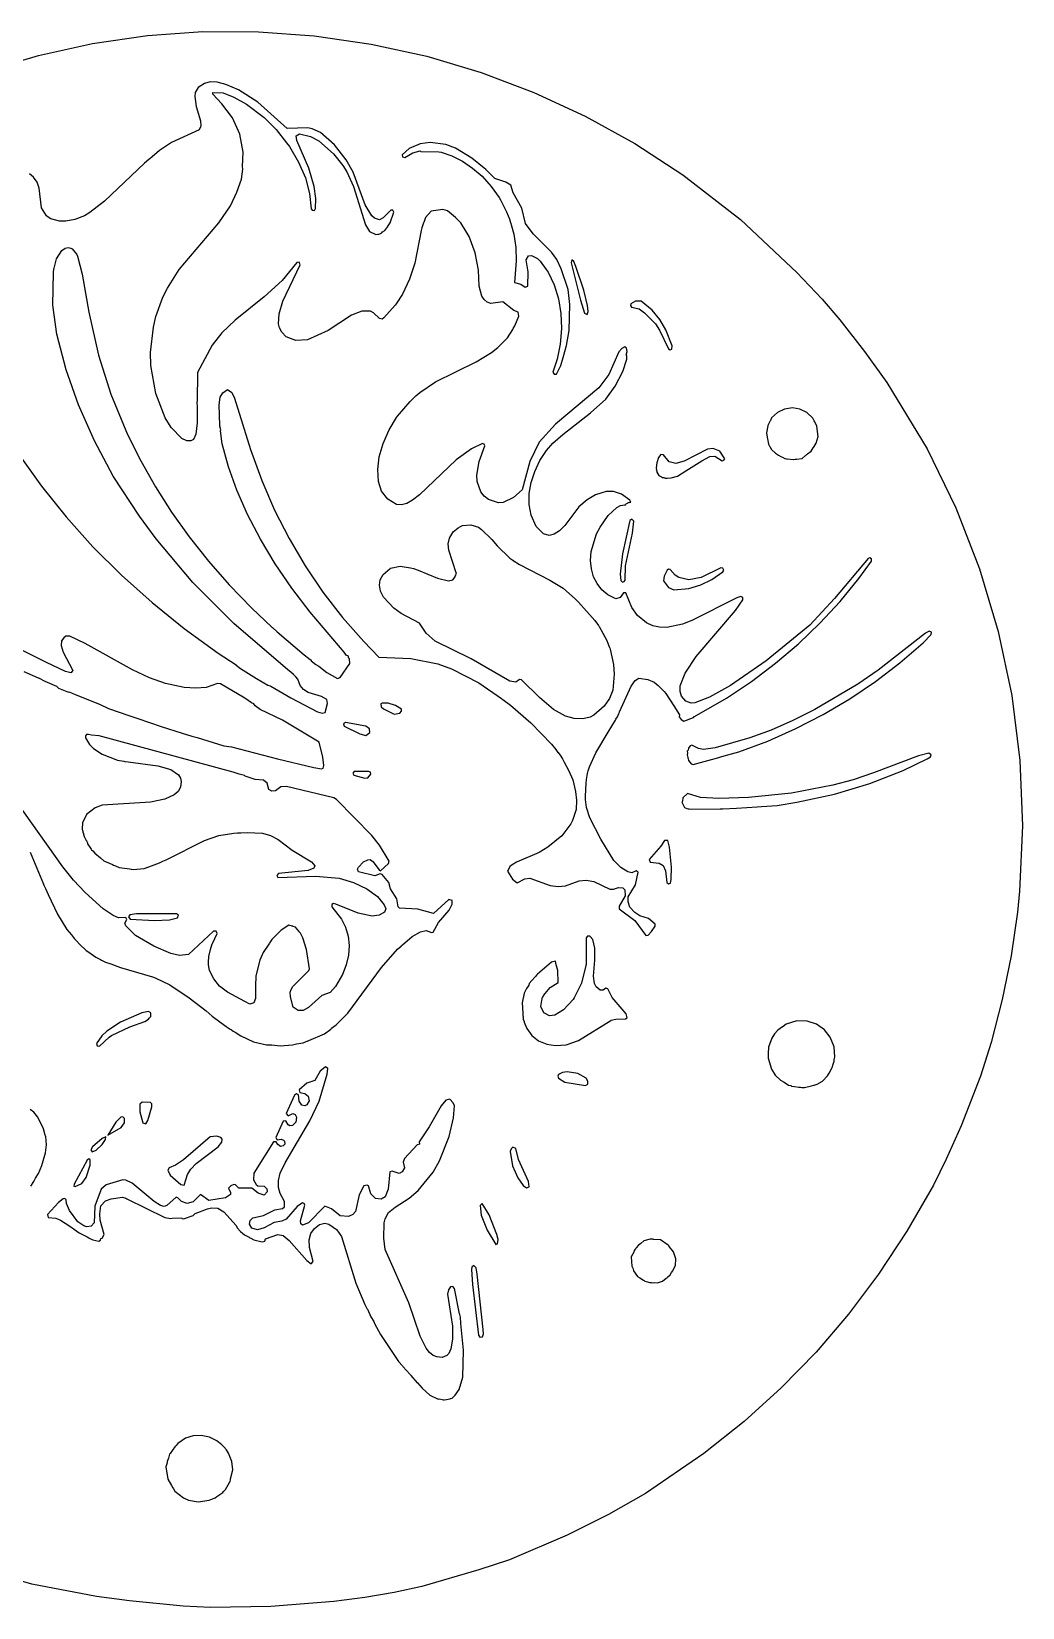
# Model space of a CAD drawing. Header units: millimetres. Extents: x 8 to 291, y 11 to 293.
# Drawn here: x 113.7 to 291.3, y 10.8 to 293.1 of the extents above; entities that cross this region are included whole.
import ezdxf

# ---------------------------------------------------------------- set-up
doc = ezdxf.new("R2010")
doc.units = ezdxf.units.MM
doc.layers.add('CUT', color=7, linetype='CONTINUOUS')

msp = doc.modelspace()

# ---------------------------------------------------------------- linework, layer by layer
at = {"layer": 'CUT'}
for points in [[(105.3054, 285.8809), (114.9644, 288.7508), (124.6911, 290.8986), (134.5069, 292.3459), (144.4164, 293.0548), (154.3876, 293.0252), (164.3885, 292.2877), (174.604, 290.8117), (184.5436, 288.6279), (194.2957, 285.727), (203.7425, 282.1564), (212.9117, 277.9092), (221.8101, 272.9997), (230.4498, 267.384), (240.7842, 259.4169), (250.8662, 249.8882), (255.3962, 245.1423), (258.5668, 241.448), (262.9958, 235.7579), (266.965, 230.2194), (274.1722, 218.3277), (279.3408, 207.7412), (283.5752, 196.8175), (286.9302, 185.6182), (289.3374, 174.1379), (290.7823, 162.5064), (291.2732, 150.8119), (290.7514, 139.0882), (290.3803, 135.3426), (289.2417, 127.559), (287.6436, 119.6914), (285.6747, 111.9997), (283.7663, 105.9968), (280.2589, 97.0732), (277.6099, 91.0977), (275.3049, 86.4569), (270.5699, 78.2468), (265.4795, 70.5341), (260.0789, 63.3538), (254.2946, 56.5837), (248.0597, 50.1638), (241.3827, 44.1647), (234.1832, 38.4429), (223.722, 31.2443), (217.0864, 27.4964), (209.695, 23.8006), (199.35, 19.3678), (193.8746, 17.5839), (183.6853, 14.6295), (178.7286, 13.5524), (173.4378, 12.6606), (167.8997, 11.9224), (156.5921, 11.0006), (145.8243, 10.8463), (140.9283, 11.0923), (131.2672, 12.0149), (125.3936, 12.8144), (113.8076, 15.0334), (107.9596, 16.665)], [(111.9482, 216.6738), (115.5018, 211.6491), (119.949, 206.1277), (124.7489, 200.8047), (129.8721, 195.7129), (135.3343, 190.8039), (141.1014, 186.1723), (147.1608, 181.7655), (150.3898, 179.6697), (150.4302, 179.5586), (151.1676, 178.9748), (154.0251, 177.1927), (156.0838, 176.0251), (156.4767, 175.9023), (156.5951, 175.8359), (160.2174, 173.716), (164.9851, 171.2231), (165.7832, 170.9826), (166.3252, 171.1272), (166.7553, 172.6942), (166.621, 173.4567), (165.7033, 173.9905), (163.3318, 174.7014), (162.4536, 175.2582), (161.8614, 175.9243), (161.4693, 177.1054), (161.1169, 177.4928), (161.1138, 177.517), (160.9881, 177.6344), (160.8802, 177.753), (160.6617, 177.9395), (160.2117, 178.3601), (159.6837, 178.7742), (149.9869, 187.0498), (142.6183, 194.4186), (136.0635, 202.2055), (133.0773, 206.2391), (128.3985, 213.4435), (125.013, 219.7848), (122.1486, 226.1926), (119.9361, 232.4921), (118.2991, 238.885), (117.5902, 244.0323), (117.6759, 249.9133), (117.7608, 250.538), (117.7788, 250.6702), (117.7819, 250.6933), (117.7837, 250.7063), (118.2337, 252.3347), (119.1932, 253.8509), (119.7867, 254.2832), (120.2927, 254.3837), (120.7917, 254.2606), (120.9323, 254.1801), (121.0116, 254.1347), (121.0177, 254.1313), (121.8414, 253.1258), (121.9545, 252.8537), (122.7958, 249.6035), (123.9975, 242.8279), (125.7453, 235.1016), (127.9534, 228.1414), (130.9516, 220.9218), (133.3219, 216.1504), (135.9585, 211.522), (138.8302, 207.0006), (142.0002, 202.5685), (145.4362, 198.213), (149.1774, 193.9511), (153.1846, 189.791), (156.8095, 186.4106), (156.8797, 186.3426), (156.9112, 186.3158), (157.7317, 185.5507), (162.6017, 181.4157), (163.3802, 180.8186), (163.3973, 180.8041), (163.4307, 180.7799), (163.8138, 180.4861), (163.8268, 180.3882), (164.6564, 179.6815), (165.193, 179.4281), (166.6677, 178.297), (168.5394, 177.2123), (169.0467, 177.3673), (170.7445, 179.8949), (170.6989, 180.7255), (170.5583, 180.8923), (170.543, 181.2), (170.1292, 181.4016), (169.9871, 181.5703), (169.7559, 181.9359), (167.7061, 184.2776), (163.6573, 189.0831), (160.3759, 193.3765), (157.4185, 197.7497), (154.7701, 202.1523), (152.4599, 206.5558), (150.5377, 210.9274), (149.037, 215.1231), (147.9256, 219.2244), (147.6109, 221.5681), (147.6341, 221.715), (147.5035, 222.3677), (147.4887, 222.4782), (147.3629, 226.1956), (147.5183, 227.5507), (148.0442, 228.3825), (148.863, 228.9275), (149.6087, 228.423), (150.13, 227.4235), (152.9924, 218.1953), (154.9841, 212.6476), (157.2825, 207.344), (159.8882, 202.2534), (162.7686, 197.3494), (165.9562, 192.6585), (169.4657, 188.1329), (173.2574, 183.8214), (175.9524, 181.0122), (181.6929, 180.8084), (186.5116, 179.8263), (188.9658, 178.9458), (193.9049, 176.4123), (197.9432, 173.6091), (197.965, 173.593), (197.985, 173.5782), (198.1694, 173.4415), (199.5605, 172.4107), (203.1722, 169.269), (206.8836, 165.4337), (207.6539, 164.4637), (207.941, 164.0985), (208.0574, 163.9505), (208.0817, 163.9195), (208.5713, 163.2967), (208.7395, 163.0152), (208.8593, 162.7884), (208.9048, 162.7023), (209.1482, 162.2418), (209.9198, 160.7816), (210.7218, 159.0282), (211.213, 156.9622), (211.3626, 155.4054), (211.3151, 153.7169), (210.6607, 151.7547), (210.3707, 151.1735), (208.7591, 149.039), (206.2664, 147.0081), (204.7134, 146.0582), (200.6205, 144.2874), (200.3308, 144.1124), (200.1933, 144.0652), (200.162, 144.0105), (199.4771, 143.5968), (199.0403, 142.6992), (199.9205, 141.2377), (200.7206, 140.6021), (202.1463, 141.3107), (202.9957, 141.42), (206.6487, 140.1271), (208.0719, 139.9487), (209.3764, 140.073), (211.8443, 140.9804), (213.1272, 141.1139), (214.4607, 140.8185), (217.3668, 139.4539), (217.9852, 139.4683), (218.8819, 139.7936), (219.6943, 139.69), (220.0417, 139.3345), (220.1035, 138.2889), (219.0232, 136.4292), (218.997, 135.9543), (221.853, 133.8732), (223.8247, 131.1721), (224.1945, 131.2398), (224.7822, 131.8858), (225.4621, 132.8745), (225.4586, 133.2136), (224.29, 134.2223), (222.7357, 134.7224), (221.821, 135.2793), (220.9284, 136.2681), (220.6159, 137.2266), (220.6071, 138.1215), (221.9518, 140.2506), (222.3927, 142.5424), (222.036, 142.7797), (221.2747, 142.4175), (220.5998, 142.5814), (219.3333, 143.3591), (218.0346, 144.6031), (215.7542, 148.4558), (213.7859, 152.2688), (213.1801, 154.0892), (212.9958, 155.5398), (212.9644, 155.9745), (212.9644, 155.9863), (213.0479, 157.4097), (213.1055, 158.3923), (213.1068, 158.4151), (213.1464, 159.0903), (213.3249, 160.1763), (213.4816, 160.676), (213.719, 161.3929), (214.8668, 163.872), (217.2415, 167.8817), (218.3409, 169.7141), (218.4317, 169.8914), (218.7084, 170.3586), (218.9767, 170.9551), (219.0984, 171.1926), (219.0931, 171.214), (221.1698, 175.8313), (221.91, 176.8537), (222.5643, 177.2339), (224.1424, 177.0391), (225.31, 176.5474), (226.0266, 175.9741), (227.085, 174.8726), (227.3803, 174.5288), (228.8199, 172.3111), (229.8241, 170.6646), (229.7653, 170.3408), (230.1032, 169.8799), (230.5949, 169.5419), (232.3155, 170.2178), (232.4464, 170.3768), (232.5437, 170.4136), (238.2471, 173.6775), (242.754, 176.6812), (247.047, 179.9307), (251.124, 183.3938), (254.9726, 187.0885), (258.5887, 191.0119), (261.9615, 195.0912), (264.2074, 198.2044), (264.2437, 198.5987), (263.9534, 198.8168), (263.6094, 198.7007), (257.6111, 191.5002), (253.1657, 186.7774), (245.3827, 180.3477), (238.9767, 175.9736), (235.2003, 173.8686), (232.6029, 172.8396), (231.9296, 172.7788), (230.9536, 173.1289), (230.197, 174.0489), (229.925, 174.8766), (229.9658, 175.8771), (230.8506, 178.1699), (232.8027, 181.1099), (239.8653, 189.401), (241.1922, 191.2957), (241.1673, 191.7237), (240.8389, 191.8799), (240.1197, 191.6465), (232.0456, 187.5774), (230.3927, 186.9118), (227.5592, 186.3573), (226.2377, 186.3871), (225.0288, 186.6544), (223.9213, 187.1666), (222.3126, 188.4698), (221.3053, 189.8955), (220.2313, 192.5409), (219.7915, 192.5452), (219.2052, 191.718), (218.4352, 191.4569), (217.0037, 192.1572), (215.933, 193.0657), (215.0545, 194.196), (214.434, 195.4339), (214.0427, 196.8495), (213.8856, 198.3296), (214.0153, 199.9238), (214.9685, 203.0923), (215.6278, 204.3254), (217.0568, 206.3799), (218.5808, 207.8002), (219.2705, 208.1741), (219.945, 208.2813), (220.0824, 208.2268), (220.1366, 208.3036), (220.2136, 208.3926), (220.2989, 208.4737), (220.3918, 208.546), (220.4913, 208.6089), (220.5964, 208.6618), (220.7063, 208.704), (220.8197, 208.7354), (220.9357, 208.7554), (221.064, 208.7712), (221.1106, 208.7746), (220.9205, 209.1466), (219.4105, 210.2172), (217.9817, 210.6941), (216.7108, 210.6655), (214.7603, 210.0723), (213.2733, 209.1678), (211.7691, 207.9372), (209.2638, 204.6107), (208.3318, 203.6427), (207.3919, 203.0276), (206.4862, 202.7938), (205.4864, 203.113), (204.1669, 204.4448), (203.2396, 206.4545), (202.8902, 208.3333), (202.8863, 210.3026), (203.2298, 212.3023), (203.8948, 214.2897), (204.83, 216.2156), (206.0188, 218.0535), (207.1253, 219.3178), (208.9329, 220.8854), (213.9105, 224.7876), (216.6144, 227.2457), (218.2736, 229.5502), (219.6563, 232.1926), (220.3938, 234.3742), (220.3938, 235.0194), (220.2955, 235.1177), (220.4244, 235.7412), (220.3389, 236.3361), (220.0492, 236.5616), (219.5089, 236.3177), (218.9721, 235.669), (217.1565, 231.644), (215.3632, 229.2634), (207.6143, 222.7403), (204.7143, 219.5067), (203.0239, 216.04), (201.6304, 210.9745), (200.1148, 209.6234), (198.2309, 208.7092), (197.4157, 208.6333), (195.6271, 209.2671), (194.8437, 209.8522), (194.2221, 210.6348), (193.5538, 212.4649), (193.5142, 213.5843), (193.9473, 216.07), (194.9408, 218.8534), (194.8496, 219.1694), (194.5492, 219.3029), (192.556, 218.299), (189.8147, 216.3406), (183.2729, 210.1073), (182.0179, 209.1441), (180.9994, 208.5589), (179.995, 208.2943), (179.1261, 208.3766), (177.5643, 209.3138), (176.4684, 210.7499), (175.8795, 212.4968), (175.7566, 214.621), (176.035, 216.8712), (176.7306, 219.294), (177.8167, 221.7084), (179.1429, 223.9465), (179.3343, 224.2017), (181.568, 226.8223), (182.6002, 227.8157), (182.6118, 227.8269), (182.6119, 227.827), (183.2855, 228.412), (186.134, 230.349), (193.3854, 233.9133), (196.12, 235.6032), (197.2569, 236.4636), (199.0083, 238.215), (199.9608, 239.6898), (200.0165, 239.8754), (200.3442, 240.3418), (201.0584, 242.108), (200.9074, 242.7787), (200.1707, 243.1186), (198.1678, 244.6631), (196.0085, 244.3362), (195.3568, 244.5871), (194.8361, 245.0475), (194.4135, 245.6825), (193.9502, 247.4415), (193.8184, 250.2925), (193.248, 253.4439), (192.1614, 256.3527), (190.6264, 258.7696), (189.6823, 259.7799), (188.2447, 260.9487), (187.4094, 261.1665), (185.3142, 260.9148), (184.325, 259.7787), (184.0117, 258.8265), (183.9749, 258.8226), (183.6706, 257.9106), (183.6265, 257.656), (183.5405, 257.3947), (182.4062, 251.5984), (181.4695, 248.6963), (180.1758, 246.0473), (179.0584, 244.3072), (178.8902, 244.0817), (176.8796, 241.7951), (176.5811, 241.5187), (176.1074, 241.6781), (175.0324, 242.6994), (174.4964, 242.9592), (172.933, 242.9538), (171.0621, 242.257), (166.8719, 239.503), (163.1966, 237.8352), (161.1139, 237.6979), (159.3712, 238.3534), (158.5674, 239.2145), (158.1828, 239.9847), (157.9939, 240.7374), (158.0869, 242.5041), (158.7827, 244.7886), (161.8876, 251.298), (161.7151, 251.7602), (161.2547, 251.7097), (158.6505, 248.4435), (155.4217, 245.5532), (150.2231, 241.3688), (147.8399, 239.0752), (146.0782, 236.8854), (143.4565, 232.0008), (143.435, 226.8047), (143.3578, 226.6899), (143.4309, 225.8218), (143.4193, 223.007), (143.1907, 220.9339), (142.7396, 220.0018), (142.3106, 219.7306), (141.5954, 219.7377), (140.6804, 220.2002), (138.7541, 222.1559), (137.6905, 223.8997), (136.0378, 228.2484), (135.1337, 233.2388), (135.0462, 235.572), (135.5894, 240.0893), (136.0196, 241.9943), (137.2793, 245.4971), (138.0782, 247.1256), (140.1676, 250.4133), (147.2961, 258.7708), (149.3855, 261.8434), (150.5531, 264.3015), (151.352, 266.6367), (151.6285, 268.3881), (151.5679, 268.8729), (151.6653, 271.4538), (151.0516, 274.6443), (149.7439, 277.5806), (147.8231, 280.1303), (146.209, 281.8407), (146.2277, 282.1184), (148.0805, 282.0719), (150.013, 281.3211), (152.2547, 280.0619), (155.4425, 277.6811), (157.5422, 275.5013), (159.4431, 273.1234), (159.9303, 272.4885), (161.5972, 269.6879), (162.8025, 266.8669), (163.5348, 264.0599), (163.8693, 261.3227), (164.0483, 261.04), (164.4505, 261.0321), (164.6447, 261.3457), (164.6626, 263.1638), (164.3909, 265.292), (163.419, 268.6113), (161.286, 273.5685), (161.1751, 274.367), (161.7706, 274.7098), (163.6956, 274.2758), (165.1888, 273.4976), (167.8411, 271.1536), (169.52, 269.074), (170.2564, 267.9197), (171.4536, 265.3098), (173.6024, 258.4368), (174.2814, 257.2243), (175.4152, 256.6862), (175.7965, 256.7369), (175.839, 256.7341), (175.8683, 256.7464), (175.968, 256.7597), (176.1253, 256.855), (176.477, 257.0036), (176.6359, 257.1643), (177.0143, 257.3935), (177.3818, 257.9188), (177.4894, 258.0277), (177.4877, 258.0703), (178.0073, 258.8131), (178.6543, 260.7007), (178.488, 261.0683), (178.0851, 261.0913), (176.7591, 259.6686), (176.0865, 259.332), (175.1954, 259.6577), (174.7335, 260.0739), (173.537, 262.0184), (171.3535, 267.8888), (170.1393, 270.0783), (168.0199, 272.7773), (165.492, 274.95), (164.0467, 275.6382), (163.252, 275.8018), (159.5533, 275.668), (154.2873, 280.3961), (150.8104, 282.6338), (148.535, 283.5872), (146.9864, 284.0098), (145.7484, 284.0678), (144.7216, 283.7351), (143.5907, 283.057), (143.0653, 282.1255), (142.991, 281.4147), (143.255, 279.6444), (144.0336, 277.0672), (144.0908, 276.1214), (143.7951, 275.4685), (138.8095, 273.19), (136.6498, 271.7324), (135.3334, 270.613), (134.9218, 270.2822), (134.7658, 270.1304), (133.9731, 269.4563), (126.8081, 262.6922), (124.1999, 260.6362), (123.261, 260.0747), (121.4816, 259.4086), (119.8745, 259.0834), (119.0243, 259.0868), (118.9123, 259.0972), (118.8459, 259.1033), (118.8223, 259.1055), (118.7317, 259.1138), (117.231, 259.5067), (116.7311, 259.8202), (116.4005, 260.0602), (115.5125, 261.4967), (115.0908, 264.9772), (114.7378, 266.0999), (114.1238, 266.992), (113.3553, 267.576)], [(112.3604, 178.4525), (114.9107, 177.3156), (114.979, 177.313), (116.1447, 176.7338), (118.191, 175.8296), (118.5978, 175.4413), (120.3799, 174.7653), (120.4867, 174.8128), (121.5793, 174.3089), (125.9468, 172.615), (127.5391, 171.8463), (131.1896, 170.5818), (131.7063, 170.3814), (132.7925, 170.0265), (136.9414, 168.5894), (140.7382, 167.4307), (142.4913, 166.8579), (143.4207, 166.612), (148.2179, 165.148), (149.5698, 164.9637), (149.591, 164.9795), (157.82, 162.8023), (164.3074, 161.2653), (165.6897, 161.0166), (165.9956, 161.1336), (166.1059, 161.6192), (165.9523, 163.1007), (165.2798, 165.7713), (158.7229, 169.7544), (154.714, 171.6376), (153.799, 172.3262), (153.595, 172.6759), (153.1341, 172.8296), (153.1314, 172.8286), (151.9799, 173.6953), (147.5868, 176.2407), (147.042, 176.2985), (145.0188, 175.5773), (143.1663, 175.4777), (141.1094, 175.5735), (137.7637, 176.3185), (134.8888, 177.3394), (131.8378, 178.7265), (123.3746, 183.4961), (120.613, 184.7588), (119.9008, 184.7588), (119.5105, 184.5029), (119.1391, 183.917), (119.0533, 183.0965), (119.3868, 181.8893), (121.1242, 178.6313), (120.8018, 178.2138), (119.8579, 178.4789), (116.4524, 180.0437), (109.8712, 183.3648)], [(113.5057, 146.0882), (115.9173, 140.3606), (115.9554, 140.1983), (116.251, 139.5681), (116.7025, 138.4959), (118.3782, 134.9912), (120.0937, 132.2646), (120.9288, 131.2704), (121.416, 130.5829), (121.8578, 130.1644), (122.3187, 129.6156), (123.5124, 128.5177), (124.0181, 128.1964), (125.2608, 127.3134), (126.1124, 126.8661), (126.2689, 126.7667), (126.3955, 126.7174), (126.9879, 126.4063), (127.9289, 126.1205), (129.6792, 125.4392), (135.4089, 123.7906), (135.8844, 123.5841), (138.5386, 122.3508), (142.004, 120.0326), (145.0297, 117.7018), (146.1285, 116.7542), (148.5866, 114.9107), (148.9784, 114.6601), (149.2062, 114.4846), (149.5516, 114.2867), (149.8523, 114.0534), (150.2553, 113.8435), (151.229, 113.2207), (153.5028, 112.1453), (155.8687, 111.623), (156.7803, 111.5795), (158.2997, 111.436), (160.5068, 111.5866), (161.2075, 111.7566), (162.4134, 111.9609), (163.2598, 112.3227), (163.2964, 112.3324), (163.402, 112.3835), (166.2234, 113.5894), (167.391, 114.3883), (167.4405, 114.4758), (167.5106, 114.5998), (168.3096, 115.1717), (170.4043, 117.2689), (176.4145, 125.4579), (179.2844, 128.7382), (179.9358, 129.2927), (180.0245, 129.3682), (180.2189, 129.5337), (181.9132, 130.9759), (183.4212, 131.8234), (184.4668, 132.0505), (185.3789, 131.7303), (185.6751, 131.8045), (186.6762, 133.4765), (188.5809, 135.7082), (189.0867, 136.7657), (189.0746, 137.4505), (188.52, 137.6014), (185.7852, 135.1353), (182.9508, 135.9071), (179.6898, 136.0928), (179.4228, 136.2876), (179.1643, 137.749), (178.0448, 139.5334), (177.7801, 140.6989), (176.572, 142.1073), (176.226, 142.2019), (175.2745, 141.8331), (172.3282, 142.5868), (172.1595, 143.0313), (172.333, 143.4392), (173.2439, 144.3502), (174.0068, 144.7239), (174.4221, 144.763), (174.8918, 144.4527), (175.9976, 142.9199), (176.2878, 142.7685), (177.7159, 144.0986), (177.798, 144.4939), (176.0681, 147.3298), (174.7043, 149.0883), (168.3819, 155.5235), (167.8924, 155.811), (159.4029, 157.8717), (158.3995, 157.8251), (157.4336, 157.0934), (156.7792, 157.0157), (156.2807, 157.3469), (155.9492, 158.482), (155.3069, 159.0169), (153.8234, 159.1371), (152.003, 159.7195), (151.8883, 159.8037), (150.9341, 160.0615), (149.8735, 160.4008), (125.8396, 166.9082), (124.5057, 167.0659), (123.961, 167.1931), (123.836, 167.1451), (123.5768, 167.1757), (123.4013, 166.9443), (123.44, 166.5644), (124.107, 165.3761), (124.848, 164.6352), (126.3974, 163.634), (129.1176, 162.551), (130.2799, 162.3952), (130.4889, 162.3212), (131.03, 162.2946), (136.3829, 161.577), (138.6895, 160.9251), (140.0763, 159.9734), (140.4263, 159.3799), (140.5271, 158.7368), (140.4303, 157.748), (140.0011, 156.9419), (139.2793, 156.3575), (137.641, 155.5738), (135.0846, 155.0759), (126.4189, 154.495), (125.1194, 154.0226), (123.609, 152.8711), (122.8565, 151.3681), (122.8333, 150.2461), (123.1613, 148.9329), (123.5581, 148.2186), (123.5716, 148.1798), (123.6128, 148.1201), (123.8005, 147.7823), (123.7905, 147.5726), (124.2822, 146.8045), (124.4442, 146.6237), (124.5087, 146.5076), (124.7008, 146.3375), (125.081, 145.9134), (126.1036, 145.0954), (126.6975, 144.5695), (128.2328, 143.8842), (128.4503, 143.756), (128.5914, 143.7241), (128.6282, 143.7077), (128.7682, 143.6397), (128.7921, 143.6345), (129.4394, 143.3456), (131.3611, 143.0971), (131.5667, 143.0505), (131.6403, 143.0609), (131.9494, 143.021), (133.9494, 143.1957), (134.7324, 143.498), (136.6955, 144.162), (137.2815, 144.4824), (137.8896, 144.7172), (144.7408, 148.1888), (147.293, 149.0627), (150.0038, 149.5149), (150.6263, 149.5469), (150.8166, 149.5567), (151.2308, 149.5779), (152.3742, 149.6367), (155.1219, 149.5329), (156.5769, 149.0941), (157.9068, 148.3704), (160.446, 146.4528), (163.8829, 144.3665), (164.4835, 143.6538), (164.3406, 143.2486), (163.329, 142.8165), (157.969, 142.2514), (157.7145, 141.9488), (157.8864, 141.5575), (164.5913, 141.7907), (168.8341, 141.444), (171.4435, 140.6766), (173.8408, 139.5408), (175.719, 138.1862), (176.9185, 136.6992), (177.2469, 135.9512), (177.0063, 135.384), (176.031, 134.8076), (174.7573, 134.6428), (172.2822, 135.1721), (168.2684, 136.806), (167.8407, 136.8937), (167.5585, 136.7133), (167.5527, 136.3107), (169.2902, 134.1316), (170.0136, 132.6541), (170.4848, 131.0507), (170.6419, 129.3638), (170.5431, 127.6679), (170.1313, 125.9129), (169.4652, 124.2174), (168.2157, 122.0226), (167.2697, 120.9793), (165.7333, 120.4255), (163.3839, 118.2885), (162.406, 117.7606), (161.4834, 117.7244), (160.6378, 118.3644), (160.1446, 120.2251), (160.0904, 121.0023), (160.2601, 121.4985), (160.5421, 122.0374), (163.4484, 124.9235), (163.5456, 125.2017), (163.0027, 128.6482), (162.3347, 130.7612), (161.9074, 131.6039), (161.6949, 131.8501), (161.6707, 131.8952), (161.6152, 131.9425), (161.0078, 132.6462), (160.6455, 132.767), (160.5624, 132.8377), (160.4599, 132.8289), (159.8604, 133.0289), (158.4744, 132.1245), (158.192, 131.841), (157.971, 131.6801), (157.5964, 131.2429), (156.8149, 130.4582), (156.454, 129.9098), (156.3658, 129.8068), (156.2833, 129.6504), (155.2664, 128.1051), (154.6617, 126.7798), (153.9235, 123.98), (153.8965, 122.1222), (153.8684, 121.8892), (153.8899, 121.6654), (153.8642, 119.8954), (153.5987, 119.1497), (152.8691, 118.9117), (151.9377, 119.3301), (148.8673, 121.0365), (147.4126, 122.0889), (146.3857, 123.4257), (145.6486, 124.9357), (145.4285, 125.9016), (145.4286, 125.9422), (145.4294, 126.2336), (145.4295, 126.2733), (145.4299, 126.4103), (145.5233, 127.4377), (145.8217, 128.6643), (146.1154, 129.6593), (146.1553, 129.7572), (146.9736, 131.5291), (146.8123, 131.9695), (146.3445, 131.9355), (141.857, 127.7813), (140.2566, 127.6058), (138.709, 127.9794), (135.6391, 129.2927), (132.3996, 131.2059), (130.6389, 132.8856), (130.4643, 133.3872), (130.7909, 134.0339), (130.66, 134.4119), (129.3021, 134.3356), (128.3467, 134.7682), (126.6043, 135.9828), (123.33, 138.8875), (121.2437, 141.0965), (119.3804, 143.4553), (109.5812, 157.2452)], [(113.6111, 86.3179), (114.1648, 87.1314), (114.4755, 87.7253), (114.9894, 88.5622), (115.6111, 89.9935), (116.244, 92.2319), (116.4202, 93.7075), (116.3566, 94.4353), (116.3909, 94.6629), (116.3051, 95.0235), (116.2981, 95.1031), (116.235, 95.3182), (116.2071, 95.4353), (116.2005, 95.4356), (115.8787, 96.5312), (114.8702, 98.6393), (114.1873, 99.5372), (113.4894, 100.0196)]]:
    msp.add_lwpolyline(points, dxfattribs=at)
for points in [[(194.4641, 267.1427), (196.1169, 265.2775), (197.5132, 263.3264), (197.7565, 262.8856), (198.8521, 260.7844), (199.4344, 259.3229), (199.4396, 259.3054), (199.4601, 259.2367), (199.5809, 258.8312), (199.7498, 258.2649), (200.1392, 256.7617), (200.478, 254.3709), (200.5389, 251.9656), (200.2625, 248.0972), (201.4203, 247.8119), (202.1753, 247.2992), (202.6298, 247.4803), (202.7033, 250.0256), (202.3341, 252.1595), (202.7954, 252.8688), (203.3149, 252.9576), (204.3678, 252.4385), (204.826, 251.9863), (204.8402, 251.9671), (204.8706, 251.9256), (204.8749, 251.9198), (205.9641, 250.4365), (206.3174, 249.9354), (207.3845, 247.7009), (208.1279, 245.2116), (208.5591, 242.5761), (208.6809, 239.8957), (208.4599, 237.0549), (207.9116, 234.3743), (207.159, 232.0831), (207.358, 231.694), (207.7622, 231.7116), (208.5435, 233.2616), (209.0045, 234.6983), (209.5925, 236.8376), (210.0437, 239.5162), (210.1677, 244.1522), (209.8579, 246.8596), (208.6191, 250.5701), (207.8594, 252.2412), (206.8881, 253.5135), (203.6101, 256.8233), (202.2396, 258.6925), (201.5846, 261.4118), (200.0518, 264.1423), (199.5908, 265.5342), (198.7414, 266.0919), (196.7483, 266.7346), (195.1312, 268.3717), (192.6324, 270.3885), (189.68, 272.1564), (187.9492, 272.8465), (185.1519, 273.1856), (183.3408, 272.9191), (181.4056, 272.1333), (180.1544, 270.9898), (180.2194, 270.6244), (180.5993, 270.485), (182.0639, 271.3278), (183.3737, 271.6733), (183.4756, 271.5801), (186.6844, 271.5244), (187.1388, 271.4484), (189.0332, 270.7834), (190.9333, 269.8446), (192.7621, 268.6016)], [(213.4496, 242.9161), (213.3575, 243.9915), (212.6815, 246.7568), (211.2681, 250.9971), (210.8686, 251.8574), (210.5306, 252.1647), (210.4385, 251.6116), (212.067, 244.9747), (212.8351, 242.6088), (213.296, 242.3937)], [(227.3867, 239.6444), (226.3137, 241.462), (224.9313, 243.1831), (222.9842, 244.7946), (221.9676, 244.7733), (221.1371, 244.2638), (221.043, 243.9815), (221.2056, 243.6916), (222.6231, 243.382), (223.5586, 242.6703), (225.504, 240.6851), (226.265, 239.5701), (227.8517, 236.2408), (228.1365, 236.0633), (228.4536, 236.173), (228.493, 236.7588)], [(254.4233, 222.3784), (254.4232, 222.3786), (254.4227, 222.3836), (254.1, 223.1764), (253.9472, 223.3447), (253.7083, 223.8296), (252.6308, 224.8558), (251.413, 225.4349), (250.0712, 225.6425), (248.6146, 225.4349), (247.3599, 224.8356), (246.3343, 223.8513), (246.1236, 223.4281), (246.044, 223.3428), (245.6831, 222.6499), (245.6743, 222.5259), (245.6297, 222.4362), (245.4029, 221.1664), (245.5273, 220.4384), (245.5207, 220.3444), (245.579, 220.1358), (245.7484, 219.1448), (245.9478, 218.8173), (245.9597, 218.7748), (246.0039, 218.7251), (246.3103, 218.2217), (247.0056, 217.5226), (247.5465, 217.1948), (247.5522, 217.1891), (247.5652, 217.1834), (247.9844, 216.9294), (248.2736, 216.826), (248.7265, 216.572), (249.0163, 216.5541), (249.1044, 216.5159), (250.2223, 216.4247), (250.2494, 216.4296), (250.2819, 216.4265), (250.565, 216.4589), (250.6749, 216.4521), (250.7644, 216.4817), (251.8161, 216.6023), (252.468, 217.1945), (252.5989, 217.2509), (252.7738, 217.4342), (253.416, 217.9199), (253.7857, 218.4951), (253.8241, 218.5354), (253.8363, 218.5739), (253.9642, 218.7728), (254.3387, 219.3469), (254.6589, 220.5145)], [(226.8097, 213.1969), (227.012, 213.1668), (227.235, 213.0732), (227.5751, 213.0831), (227.604, 213.0787), (227.6292, 213.0846), (228.3138, 213.1046), (229.4673, 213.431), (230.956, 214.3849), (230.9728, 214.3941), (230.9741, 214.3965), (233.7986, 216.2063), (235.2366, 216.9271), (236.1596, 216.9976), (237.4841, 216.203), (237.7708, 216.2668), (237.9368, 216.5499), (237.0672, 217.8926), (235.8484, 218.3981), (234.8324, 218.2419), (230.6609, 216.0902), (229.1574, 215.7012), (227.954, 215.9829), (226.9426, 217.2305), (226.4833, 217.2987), (226.0935, 216.7558), (225.7554, 215.8344), (225.6743, 214.9181), (225.7173, 214.6217), (225.6695, 214.4845), (225.7594, 214.3318), (225.7891, 214.1275), (226.1003, 213.5497), (226.5991, 213.3402)], [(176.819, 191.773), (176.2908, 192.8183), (176.0931, 193.8919), (176.2253, 194.8938), (176.7214, 195.8199), (177.9844, 196.8906), (178.0619, 196.9303), (179.7948, 197.3121), (181.6348, 197.0376), (182.1518, 196.9135), (183.0331, 196.5897), (186.472, 195.1675), (188.4692, 194.6759), (189.2066, 194.891), (189.6368, 195.4133), (189.6667, 195.5928), (189.738, 195.6577), (189.7991, 195.9909), (189.8484, 196.054), (189.8208, 196.1092), (189.825, 196.1317), (188.4839, 200.2051), (188.3828, 201.3184), (188.6105, 202.3061), (189.257, 203.4391), (190.1496, 204.2014), (190.5742, 204.4449), (190.9728, 204.6048), (192.4194, 204.7297), (193.7924, 204.3072), (194.3716, 203.8773), (196.1817, 202.1081), (197.134, 200.9441), (199.4078, 198.7625), (199.9931, 198.3825), (200.0033, 198.3726), (200.0296, 198.3588), (201.1591, 197.6256), (206.5977, 194.7988), (208.9943, 193.3547), (211.1958, 191.4207), (211.7603, 190.885), (214.6817, 187.5949), (215.3076, 186.7001), (215.3676, 186.5998), (215.4182, 186.5153), (215.4245, 186.5048), (216.1177, 185.3472), (216.7859, 183.9973), (217.2399, 182.8635), (217.2949, 182.7262), (217.3184, 182.6677), (217.4157, 182.4244), (218.0176, 179.7276), (218.1143, 177.9469), (217.8678, 175.081), (217.3021, 173.6145), (216.3253, 172.2439), (214.4642, 170.6441), (213.8073, 170.2906), (212.5125, 169.9824), (210.9658, 170.0462), (209.3921, 170.4296), (207.2328, 171.6534), (204.7689, 173.7785), (201.5093, 176.9857), (201.1729, 176.9927), (200.5056, 176.5239), (199.4192, 176.7231), (192.4922, 180.6924), (186.0614, 183.8833), (184.4592, 185.3307), (183.2242, 187.1225), (179.9927, 188.8625), (178.6773, 189.7674)], [(221.6572, 205.4003), (221.2983, 205.7455), (220.905, 205.4923), (219.5862, 199.5245), (219.2208, 195.8858), (219.3135, 194.748), (219.5992, 194.4726), (219.9222, 194.5398), (220.0739, 194.7931), (220.157, 197.358), (221.3821, 203.24)], [(237.7568, 196.6284), (237.5826, 196.9526), (237.2522, 197.0001), (233.6878, 195.2814), (231.5153, 194.8968), (229.7321, 195.2573), (229.037, 195.6922), (228.1752, 196.7091), (227.8835, 196.7881), (227.6015, 196.6025), (227.1009, 195.5433), (226.936, 194.6714), (227.8665, 193.4662), (228.8092, 193.1035), (231.5241, 193.3432), (233.6702, 193.9575), (235.6342, 194.9284), (237.573, 196.2932)], [(231.9355, 161.9123), (232.3002, 161.7994), (235.5888, 162.7226), (236.4581, 162.9198), (237.81, 163.3461), (240.4631, 164.0909), (245.6451, 165.9929), (250.6801, 168.2205), (255.5884, 170.7659), (260.3683, 173.5536), (264.9363, 176.6489), (269.2922, 180.0222), (273.4578, 183.6052), (274.9304, 185.0735), (274.9699, 185.4775), (274.5513, 185.6914), (273.9064, 185.3099), (265.4152, 178.6877), (261.7669, 176.1832), (254.0843, 171.6351), (250.1406, 169.6934), (246.2638, 167.9701), (242.4413, 166.5512), (236.2411, 164.761), (234.1158, 164.4815), (233.2487, 164.6785), (232.0556, 165.2716), (231.7334, 165.1604), (231.419, 164.695), (231.3574, 164.3636), (231.2204, 164.2097), (231.2551, 163.8132), (231.205, 163.5439), (231.3218, 163.0509), (231.3342, 162.9092), (231.364, 162.8726), (231.4552, 162.4879)], [(179.743, 170.986), (180.0502, 171.3547), (180.0502, 171.6927), (178.9748, 172.3687), (177.6536, 172.7681), (176.5782, 172.7989), (176.3016, 172.6452), (176.3938, 172.1229), (176.7933, 171.7542), (178.6983, 170.8324)], [(172.5619, 167.282), (173.6289, 166.968), (174.3595, 167.5116), (174.2658, 168.1683), (173.6052, 168.641), (170.0146, 169.3485), (169.6232, 169.0889), (169.7357, 168.6654)], [(231.565, 153.8349), (231.9182, 153.775), (237.0975, 153.8351), (237.101, 153.8353), (237.5644, 153.8354), (240.0521, 153.9992), (243.7291, 154.2035), (244.5218, 154.2937), (247.351, 154.48), (250.8449, 155.032), (257.5742, 156.4696), (263.9195, 158.3694), (269.8772, 160.7035), (274.2189, 162.8439), (274.8001, 163.1971), (274.9, 163.5142), (274.5006, 163.8507), (272.6464, 163.3554), (264.5933, 160.2824), (260.94, 159.0754), (257.2747, 158.0902), (249.9009, 156.6462), (242.1997, 155.8751), (236.8607, 155.7205), (233.5873, 155.8798), (231.2758, 156.635), (230.4307, 155.802), (230.3383, 155.2547), (230.2604, 155.0227), (230.2906, 154.9716), (230.2838, 154.9312), (230.7276, 154.1068), (231.0034, 154.0063), (231.1292, 153.9087), (231.3946, 153.8638), (231.4739, 153.8349)], [(173.4614, 159.3399), (174.0078, 159.436), (174.5456, 160.0862), (174.443, 160.4008), (174.1264, 160.5574), (171.5286, 160.5398), (171.2969, 160.2192), (171.4652, 159.8612)], [(227.7164, 148.1948), (227.1693, 148.177), (226.5024, 147.1467), (224.3867, 144.7665), (224.5931, 144.2959), (226.1607, 144.1189), (226.8884, 143.7387), (227.3236, 142.7794), (227.558, 140.6909), (227.8362, 140.4491), (228.1914, 140.5476), (228.3586, 141.2113), (228.3875, 143.3925), (228.0224, 146.9823)], [(139.7087, 135.0834), (132.5596, 135.0742), (131.3322, 134.8641), (131.0931, 134.5052), (131.4417, 134.1175), (135.7977, 133.8634), (138.4521, 134.0119), (139.897, 134.3562), (140.075, 134.8097)], [(220.4286, 116.4367), (220.2479, 117.127), (217.7428, 120.062), (216.9853, 121.6198), (216.6328, 121.7343), (216.1314, 121.4118), (215.5917, 121.4118), (214.895, 121.987), (214.5879, 122.5815), (214.4075, 123.9065), (214.6847, 126.7356), (214.6556, 128.9065), (214.2783, 130.4684), (214.073, 130.7073), (214.0607, 130.7382), (214.0361, 130.7502), (213.7786, 131.0499), (213.3211, 131.05), (213.107, 130.7554), (213.077, 126.0132), (213.0666, 125.8093), (212.2711, 122.6659), (210.9478, 120.023), (210.7508, 119.7384), (209.0322, 117.8499), (207.4945, 116.9372), (206.552, 116.7952), (205.4933, 117.3169), (205.0072, 118.4801), (205.2011, 119.8937), (205.2864, 120.0466), (205.5665, 120.5414), (205.7173, 120.7564), (205.7354, 120.7821), (205.738, 120.7858), (205.7391, 120.7874), (206.6695, 121.8815), (208.082, 122.7799), (208.0152, 124.8878), (207.6935, 126.1397), (207.6909, 126.2092), (207.6729, 126.2197), (207.5872, 126.5534), (206.9202, 126.3743), (204.3611, 124.2364), (204.2357, 124.0736), (204.0128, 123.8101), (203.9234, 123.7377), (202.9066, 122.5729), (202.8162, 122.3094), (202.708, 122.0913), (202.4108, 121.7056), (202.0243, 120.8592), (201.6489, 119.0947), (201.7581, 117.2845), (201.7362, 116.9093), (201.7953, 116.6347), (201.7737, 116.5699), (201.8065, 116.4822), (201.8251, 116.1749), (201.9832, 115.7618), (202.0066, 115.653), (202.1382, 115.3567), (202.4512, 114.5387), (203.3555, 113.2949), (204.5731, 112.3216), (206.0565, 111.7027), (207.6359, 111.4716), (209.5045, 111.6176), (211.723, 112.3795), (217.5431, 115.9725), (217.589, 115.9928), (217.5956, 115.9957), (217.6085, 116.0014), (217.6145, 116.004), (218.4198, 116.1958), (220.1336, 116.2285)], [(134.6933, 117.5585), (133.4864, 117.3266), (129.6836, 115.67), (127.2572, 114.0583), (126.3512, 113.2367), (125.3796, 111.8163), (125.4978, 111.4056), (125.9215, 111.3506), (127.6747, 112.9767), (128.0931, 113.2652), (131.3492, 114.8492), (134.0224, 115.771), (134.7291, 116.1704), (134.8439, 116.4001), (135.1396, 116.6867), (135.129, 117.314)], [(257.3006, 107.9849), (257.5173, 108.6841), (257.537, 108.8972), (257.6821, 109.4574), (257.5557, 111.2634), (256.8348, 112.9695), (255.7784, 114.2802), (254.3897, 115.272), (252.67, 115.8608), (250.866, 115.896), (248.9564, 115.2787), (248.4091, 114.896), (248.3471, 114.8635), (248.3017, 114.8209), (247.4473, 114.2235), (246.8329, 113.5528), (246.3464, 112.7855), (245.7745, 111.1563), (245.7379, 110.0424), (245.7095, 109.8781), (245.7296, 109.788), (245.7109, 109.2206), (246.2841, 107.266), (246.9949, 106.1783), (247.9472, 105.2555), (248.5897, 104.9119), (249.3338, 104.3794), (249.7451, 104.2942), (249.8968, 104.2131), (250.454, 104.1473), (251.1767, 103.9975), (251.5099, 104.0127), (251.7456, 103.9727), (251.8072, 103.9874), (252.2417, 103.936), (253.4904, 104.2714), (253.9007, 104.3639), (253.9583, 104.3971), (254.4852, 104.5387), (255.4152, 105.0847), (256.3492, 106.0504), (256.6185, 106.5518), (257.1311, 107.4376), (257.1814, 107.6001), (257.2191, 107.6704)], [(126.095, 76.5951), (126.1723, 76.9043), (126.4264, 76.9913), (126.7665, 77.6563), (126.0703, 80.2038), (125.9785, 81.3503), (126.1727, 82.7749), (127.0099, 83.6426), (127.9913, 84.0526), (130.0199, 84.302), (130.6106, 84.1623), (130.8268, 84.0001), (137.6481, 80.6509), (138.7235, 80.4973), (138.9189, 80.5841), (140.6874, 80.6391), (140.7207, 80.528), (140.9665, 80.4359), (142.6872, 81.0196), (143.0747, 81.4072), (145.2533, 82.2077), (146.0044, 82.3972), (147.1368, 82.3343), (148.2167, 81.7173), (150.4093, 79.2307), (150.5838, 78.8381), (151.1676, 78.1928), (151.905, 77.5783), (152.7208, 77.1482), (152.8585, 77.0487), (153.0321, 76.984), (153.595, 76.6873), (155.0698, 76.3493), (155.5307, 76.4722), (155.6843, 76.8409), (155.6579, 76.8633), (157.8492, 77.6283), (158.8525, 77.4389), (159.8973, 76.5497), (163.072, 72.9773), (163.828, 72.4083), (164.2211, 72.7866), (163.5432, 75.3207), (163.5374, 75.3468), (163.5326, 75.3686), (163.5319, 75.3718), (163.5238, 75.4082), (163.4645, 76.6738), (163.7612, 77.7922), (164.4132, 78.737), (165.3323, 79.4251), (166.2948, 79.6616), (166.9891, 79.4742), (167.7764, 78.9245), (168.2061, 78.6244), (168.2941, 78.563), (168.3411, 78.5302), (168.4251, 78.4631), (169.2808, 77.2815), (171.8156, 68.9442), (173.4441, 65.0727), (173.8435, 64.366), (173.954, 64.2678), (174.5471, 62.9056), (175.0389, 62.0589), (175.1648, 61.6929), (176.2402, 59.7571), (179.4972, 54.9024), (180.1909, 54.1124), (180.286, 53.9759), (181.5544, 52.5598), (181.6086, 52.4981), (181.6914, 52.3884), (182.8551, 51.0732), (182.8781, 51.0526), (183.7067, 50.1091), (185.1201, 48.8493), (186.5642, 48.1733), (186.7751, 48.2296), (187.3138, 48.1121), (187.5688, 48.0277), (187.6369, 48.0416), (187.7037, 48.027), (188.7211, 48.2249), (188.8007, 48.2793), (189.1178, 48.3441), (189.5778, 48.8108), (189.6598, 48.8669), (190.3827, 49.8643), (191.0287, 52.0979), (191.1475, 56.9285), (190.6304, 61.6929), (190.6815, 61.7543), (190.6201, 62.8605), (190.4556, 63.3033), (190.4444, 63.4061), (189.5078, 67.9603), (189.2125, 68.3284), (188.8149, 68.2904), (188.4481, 67.7503), (188.2507, 66.9568), (189.1381, 61.2293), (189.1392, 58.8797), (188.89, 57.1345), (188.5181, 56.3191), (188.1235, 55.9392), (187.324, 55.6162), (186.3572, 55.7143), (185.6791, 55.9887), (185.0409, 56.5324), (184.4715, 57.2666), (183.3969, 59.4157), (181.3288, 65.3982), (177.1235, 74.9737), (176.8298, 76.9806), (176.9292, 79.7256), (177.0951, 80.4641), (177.6899, 81.56), (178.8769, 82.5374), (181.3767, 84.1228), (182.9919, 85.5199), (185.6982, 88.8278), (186.8454, 90.8405), (188.5692, 95.1651), (189.3388, 98.5439), (189.4976, 100.674), (189.2766, 101.2117), (188.6566, 101.881), (187.9883, 101.6648), (187.1519, 100.6939), (184.9863, 96.9102), (183.2021, 94.2206), (183.2251, 93.7825), (182.8255, 93.7091), (180.5763, 91.2291), (180.2962, 90.5639), (180.5325, 89.5537), (180.1199, 88.8758), (179.5774, 88.5529), (178.3302, 88.9911), (177.9333, 88.8305), (177.6091, 85.7529), (177.0691, 84.3795), (176.3892, 83.9453), (175.3404, 84.0625), (174.5437, 84.8962), (174.1093, 86.3461), (173.8445, 86.4657), (173.2502, 86.3451), (172.4425, 84.7245), (171.7844, 81.7492), (171.3047, 81.2365), (170.5189, 80.8486), (169.0637, 80.9795), (167.4545, 82.2282), (166.3175, 82.7335), (163.3441, 79.7508), (162.2863, 79.2846), (161.9817, 79.541), (161.9294, 80.0636), (162.6903, 82.8637), (162.5605, 83.1675), (162.276, 83.277), (161.3081, 82.6562), (159.3666, 80.3798), (158.6021, 80.0008), (157.2025, 79.7749), (155.4476, 78.8245), (154.2373, 78.4457), (153.2101, 78.7812), (152.8019, 79.4975), (152.8911, 80.1405), (153.3949, 80.6311), (155.2773, 81.0257), (157.3522, 82.0419), (158.7205, 82.3045), (159.0412, 82.6187), (159.0758, 83.5733), (158.3114, 84.9794), (157.9965, 86.0304), (157.9976, 87.2956), (158.2761, 88.5956), (159.1881, 90.4929), (163.6063, 98.0094), (165.2539, 101.485), (166.7214, 106.3335), (166.8053, 107.3628), (166.4303, 107.6771), (165.4792, 106.8998), (164.521, 105.2003), (163.0825, 104.7295), (161.6938, 103.5459), (161.8009, 103.0555), (162.7062, 102.876), (163.2813, 102.4287), (163.4811, 101.5807), (163.0631, 100.8839), (162.7104, 100.6605), (162.1593, 100.7981), (161.6918, 101.5121), (161.5654, 102.675), (161.1955, 102.8221), (160.8797, 102.582), (159.359, 99.294), (159.718, 98.9084), (160.5718, 99.3247), (160.9798, 99.1248), (161.2081, 98.6469), (161.0659, 97.7673), (160.4783, 97.1656), (160.0251, 97.0966), (159.7013, 97.2641), (159.3087, 97.9704), (158.8388, 97.9418), (157.5132, 95.0015), (157.7565, 94.5677), (158.4497, 94.687), (158.8896, 94.5482), (159.0856, 94.335), (159.0995, 93.8347), (158.8107, 93.5173), (158.3497, 93.4117), (157.8473, 93.7389), (157.5884, 94.2335), (157.1211, 94.2029), (153.5786, 88.599), (153.518, 87.4313), (153.9657, 86.5733), (154.2849, 86.3686), (155.4035, 86.2915), (155.9066, 85.8359), (155.9679, 85.2676), (155.4448, 84.7065), (154.3416, 85.0362), (153.2234, 85.95), (150.8892, 85.9129), (150.3107, 86.5305), (149.9875, 86.6133), (149.4295, 86.3673), (149.0499, 85.9461), (149.4008, 85.1381), (149.3743, 84.7738), (148.4938, 84.2296), (145.5236, 83.7305), (144.0405, 84.7746), (142.7301, 83.5116), (141.6338, 83.2071), (140.6009, 83.5334), (139.9665, 84.2235), (139.6405, 84.3101), (138.0016, 82.8591), (137.4897, 82.6563), (136.8628, 82.8069), (135.7176, 83.5191), (131.7519, 86.8484), (130.6226, 87.3676), (130.1018, 87.4123), (127.1299, 86.5234), (126.1983, 85.7607), (125.0661, 82.733), (124.9492, 79.7505), (124.4072, 79.1428), (123.6454, 79.0278), (123.0994, 79.1659), (122.0673, 79.9271), (120.5728, 81.9192), (120.0018, 83.1821), (119.9517, 83.8567), (119.6958, 84.0733), (119.3985, 84.0319), (118.5732, 83.3717), (116.5764, 81.1902), (116.7287, 80.6962), (118.1259, 80.5469), (118.9472, 80.2188), (120.6288, 79.1532), (122.285, 77.947), (123.7246, 77.1912), (123.9999, 77.0168), (124.0881, 77.0004), (124.7431, 76.6565), (125.7877, 76.4414)], [(208.1509, 106.2887), (208.0057, 105.9853), (208.1459, 105.6017), (209.2691, 104.9222), (212.9943, 104.3157), (213.4111, 104.577), (213.433, 105.077), (213.1058, 105.6029), (211.6258, 106.4759), (209.7087, 106.7709), (208.8452, 106.6517)], [(134.566, 98.0611), (135.2846, 100.5262), (135.2865, 101.0254), (135.0445, 101.2595), (133.584, 101.3186), (133.1323, 100.9835), (133.151, 99.603), (133.712, 97.6329), (134.2197, 97.4768)], [(130.1201, 98.7179), (129.7207, 98.6565), (128.8296, 97.7654), (127.3855, 95.4302), (129.8129, 96.8129), (130.4274, 97.6425), (130.3967, 98.38)], [(127.0168, 94.6314), (127.0782, 95.123), (126.3715, 94.8464), (124.6816, 93.3101), (124.3436, 92.7878), (124.5894, 92.4191), (125.2961, 92.7571), (126.3715, 93.771)], [(147.6629, 94.9948), (146.9187, 95.2284), (145.7208, 95.097), (140.9408, 91.0239), (139.5208, 90.0482), (138.3744, 89.5463), (138.1751, 89.1355), (138.5782, 88.2558), (140.5189, 86.5798), (141.0762, 86.4827), (141.6704, 88.3971), (142.2552, 89.3644), (143.2387, 90.345), (147.1646, 93.3246), (147.8466, 94.1497), (147.913, 94.7299)], [(200.4001, 88.8506), (200.8826, 87.8101), (201.8351, 86.3967), (202.3882, 85.9666), (202.8798, 86.1817), (202.7876, 87.1034), (201.0055, 91.0671), (200.4832, 93.0643), (199.9916, 93.2487), (199.6536, 93.0029), (199.4692, 92.5113), (199.8994, 89.9303), (200.3364, 88.988), (200.3603, 88.9163)], [(123.514, 87.8716), (124.2514, 90.0224), (124.2514, 91.0057), (124.0363, 91.1593), (123.7291, 90.9749), (121.3632, 86.6425), (121.3017, 86.3046), (121.5783, 86.2431), (122.7458, 86.7962)], [(197.2262, 75.9498), (197.3184, 76.718), (197.1033, 77.609), (195.7513, 81.1733), (194.4916, 83.1705), (194.0921, 82.8018), (194.3072, 81.0811), (195.3826, 78.4079), (196.9189, 75.8576)], [(227.4289, 69.7982), (227.5968, 69.9029), (227.683, 70.0076), (228.1723, 70.4109), (228.4103, 70.8407), (228.6314, 71.15), (228.6748, 71.3181), (229.1076, 72.0995), (229.1827, 73.3044), (228.7418, 74.5116), (227.9896, 75.5011), (227.9663, 75.5398), (227.9539, 75.548), (227.8233, 75.7198), (226.422, 76.6734), (225.1642, 76.7706), (225.093, 76.7834), (225.0654, 76.7782), (224.5964, 76.8144), (223.4418, 76.519), (222.8875, 75.9982), (222.4705, 75.7302), (222.0785, 75.2379), (221.9848, 75.1498), (221.9423, 75.0669), (221.6937, 74.7545), (221.6392, 74.4748), (221.1952, 73.6074), (221.2726, 71.9554), (221.5329, 71.4723), (221.576, 71.1424), (222.3215, 70.1424), (222.709, 69.8869), (222.7113, 69.8847), (222.7163, 69.8821), (223.3886, 69.4389), (223.4675, 69.3798), (223.4851, 69.3753), (223.6105, 69.2927), (224.0818, 69.1891), (224.2991, 69.0788), (224.5341, 69.0664), (224.6187, 69.0278), (224.7921, 69.033), (225.0454, 68.9774), (225.0655, 68.9722), (225.0671, 68.9726), (225.0679, 68.9724), (225.3501, 69.0233), (225.8779, 68.9955), (226.7764, 69.2604)], [(194.5223, 59.3269), (194.7066, 59.8493), (194.6759, 60.6482), (193.5698, 70.542), (193.3854, 71.6482), (192.986, 72.109), (192.648, 71.8018), (192.5865, 71.3716), (192.7402, 68.6984), (193.8463, 59.6342), (194.0307, 59.2655)], [(149.3097, 33.4337), (149.3932, 33.7682), (149.4094, 33.7954), (149.417, 33.8635), (149.8203, 35.4778), (149.6585, 36.9999), (149.037, 38.495), (148.8235, 38.7813), (148.6857, 39.0512), (148.1923, 39.6278), (148.0936, 39.7601), (148.0447, 39.8003), (147.9784, 39.8778), (147.8472, 39.9624), (146.9348, 40.7113), (145.643, 41.3458), (144.16, 41.6608), (142.7259, 41.5717), (141.3569, 41.1469), (139.9679, 40.2366), (139.6816, 39.8663), (139.3927, 39.6258), (138.5543, 38.4118), (138.5518, 38.4049), (138.4524, 38.2762), (138.26, 37.5888), (138.0466, 36.9919), (138.0277, 36.7584), (137.8306, 36.0538), (138.1563, 33.8037), (138.848, 32.6612), (139.0551, 32.2526), (139.1987, 32.0819), (139.4358, 31.6903), (140.975, 30.4616), (141.8361, 30.0816), (143.6097, 29.7378), (145.5652, 30.0388), (146.4933, 30.4023), (146.6135, 30.4819), (146.6462, 30.4949), (146.96, 30.7114), (148.0368, 31.4243), (148.1457, 31.5963), (148.5065, 31.9619), (149.2106, 33.2336), (149.2204, 33.2927)]]:
    msp.add_lwpolyline(points, close=True, dxfattribs=at)

doc.saveas('drawing.dxf')
